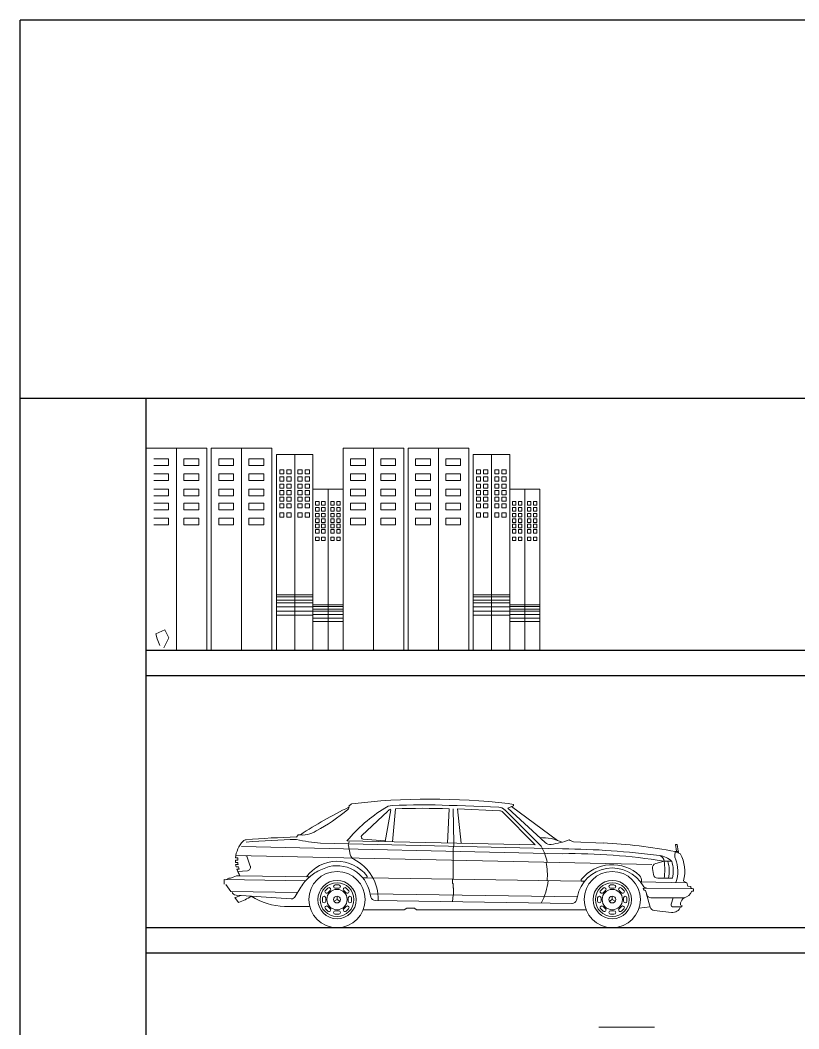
# Model space of a CAD drawing. Header units: millimetres. Extents: x 71641 to 191108, y -23091 to 29972.
# Drawn here: x 156245 to 157171, y -13391 to -12191 of the extents above; entities that cross this region are included whole.
import ezdxf

# ---------------------------------------------------------------- set-up
doc = ezdxf.new("R2010")
doc.units = ezdxf.units.MM
doc.layers.add('8', color=8, linetype='Continuous', lineweight=0)

msp = doc.modelspace()

# ---------------------------------------------------------------- linework, layer by layer
for p, q in [((156245.2, -14991.3), (156245.2, -12191.3)), ((159725.2, -12191.3), (156245.2, -12191.3)), ((159725.2, -12641.3), (156245.2, -12641.3)), ((156395.2, -14791.3), (156395.2, -12641.3)), ((156245.2, -14991.3), (156245.2, -12823.2))]:
    msp.add_line(p, q)
at = {"color": 3}
for p, q in [((157200.2, -12941.3), (156395.2, -12941.3)), ((157200.2, -12971.3), (156395.2, -12971.3)), ((157200.2, -12971.3), (156395.2, -12971.3)), ((157200.2, -13271.3), (156395.2, -13271.3)), ((157200.2, -13301.3), (156395.2, -13301.3))]:
    msp.add_line(p, q, dxfattribs=at)
at = {"layer": '8'}
for p, q in [((156395.2, -12700.5), (156431.2, -12700.5)), ((156431.2, -12700.5), (156467.2, -12700.5)), ((156431.2, -12700.5), (156431.2, -12941.3)), ((156431.2, -12941.3), (156431.2, -12700.5)), ((156467.2, -12700.5), (156467.2, -12941.3)), ((156472.5, -12700.5), (156508.5, -12700.5)), ((156472.5, -12941.3), (156472.5, -12700.5)), ((156508.5, -12700.5), (156544.5, -12700.5)), ((156508.5, -12700.5), (156508.5, -12941.3)), ((156508.5, -12941.3), (156508.5, -12700.5)), ((156544.5, -12700.5), (156544.5, -12941.3)), ((156549.9, -12708), (156571.7, -12708)), ((156549.9, -12941.3), (156549.9, -12708)), ((156571.7, -12941.3), (156571.7, -12708)), ((156571.7, -12708), (156571.7, -12941.3)), ((156571.7, -12708), (156593.4, -12708)), ((156593.4, -12708), (156593.4, -12941.3)), ((156629.3, -12700.5), (156665.3, -12700.5)), ((156629.3, -12941.3), (156629.3, -12700.5)), ((156665.3, -12700.5), (156701.3, -12700.5)), ((156665.3, -12700.5), (156665.3, -12941.3)), ((156665.3, -12941.3), (156665.3, -12700.5)), ((156701.3, -12700.5), (156701.3, -12941.3)), ((156706.6, -12700.5), (156742.6, -12700.5)), ((156706.6, -12941.3), (156706.6, -12700.5)), ((156742.6, -12700.5), (156778.6, -12700.5)), ((156742.6, -12700.5), (156742.6, -12941.3)), ((156742.6, -12941.3), (156742.6, -12700.5)), ((156778.6, -12700.5), (156778.6, -12941.3)), ((156783.9, -12708), (156805.7, -12708)), ((156783.9, -12941.3), (156783.9, -12708)), ((156805.7, -12708), (156827.5, -12708)), ((156805.7, -12941.3), (156805.7, -12708)), ((156805.7, -12708), (156805.7, -12941.3)), ((156827.5, -12708), (156827.5, -12941.3)), ((156404, -12713.3), (156421.6, -12713.3)), ((156421.6, -12721.3), (156404, -12721.3)), ((156421.6, -12713.3), (156421.6, -12721.3)), ((156440, -12721.3), (156440, -12713.3)), ((156440, -12713.3), (156457.6, -12713.3)), ((156457.6, -12721.3), (156440, -12721.3)), ((156457.6, -12713.3), (156457.6, -12721.3)), ((156481.3, -12721.3), (156481.3, -12713.3)), ((156481.3, -12713.3), (156498.9, -12713.3)), ((156498.9, -12721.3), (156481.3, -12721.3)), ((156498.9, -12713.3), (156498.9, -12721.3)), ((156517.3, -12721.3), (156517.3, -12713.3)), ((156517.3, -12713.3), (156534.9, -12713.3)), ((156534.9, -12721.3), (156517.3, -12721.3)), ((156534.9, -12713.3), (156534.9, -12721.3)), ((156638.1, -12721.3), (156638.1, -12713.3)), ((156638.1, -12713.3), (156655.7, -12713.3)), ((156655.7, -12721.3), (156638.1, -12721.3)), ((156655.7, -12713.3), (156655.7, -12721.3)), ((156674.1, -12721.3), (156674.1, -12713.3)), ((156674.1, -12713.3), (156691.7, -12713.3)), ((156691.7, -12721.3), (156674.1, -12721.3)), ((156691.7, -12713.3), (156691.7, -12721.3)), ((156715.4, -12721.3), (156715.4, -12713.3)), ((156715.4, -12713.3), (156733, -12713.3)), ((156733, -12721.3), (156715.4, -12721.3)), ((156733, -12713.3), (156733, -12721.3)), ((156751.4, -12721.3), (156751.4, -12713.3)), ((156751.4, -12713.3), (156769, -12713.3)), ((156769, -12721.3), (156751.4, -12721.3)), ((156769, -12713.3), (156769, -12721.3)), ((156404, -12730.9), (156421.6, -12730.9)), ((156421.6, -12730.9), (156421.6, -12738.9)), ((156440, -12738.9), (156440, -12730.9)), ((156440, -12730.9), (156457.6, -12730.9)), ((156457.6, -12730.9), (156457.6, -12738.9)), ((156481.3, -12738.9), (156481.3, -12730.9)), ((156481.3, -12730.9), (156498.9, -12730.9)), ((156498.9, -12730.9), (156498.9, -12738.9)), ((156517.3, -12738.9), (156517.3, -12730.9)), ((156517.3, -12730.9), (156534.9, -12730.9)), ((156534.9, -12730.9), (156534.9, -12738.9)), ((156553.8, -12726.2), (156558.7, -12726.2)), ((156553.8, -12731.1), (156553.8, -12726.2)), ((156558.7, -12731.1), (156553.8, -12731.1)), ((156558.7, -12726.2), (156558.7, -12731.1)), ((156562.3, -12726.2), (156567.3, -12726.2)), ((156562.3, -12731.1), (156562.3, -12726.2)), ((156567.3, -12731.1), (156562.3, -12731.1)), ((156567.3, -12726.2), (156567.3, -12731.1)), ((156575.5, -12731.1), (156575.5, -12726.2)), ((156575.5, -12726.2), (156580.5, -12726.2)), ((156580.5, -12731.1), (156575.5, -12731.1)), ((156580.5, -12726.2), (156580.5, -12731.1)), ((156584.1, -12731.1), (156584.1, -12726.2)), ((156584.1, -12726.2), (156589.1, -12726.2)), ((156589.1, -12731.1), (156584.1, -12731.1)), ((156589.1, -12726.2), (156589.1, -12731.1)), ((156638.1, -12738.9), (156638.1, -12730.9)), ((156638.1, -12730.9), (156655.7, -12730.9)), ((156655.7, -12730.9), (156655.7, -12738.9)), ((156674.1, -12738.9), (156674.1, -12730.9)), ((156674.1, -12730.9), (156691.7, -12730.9)), ((156691.7, -12730.9), (156691.7, -12738.9)), ((156715.4, -12738.9), (156715.4, -12730.9)), ((156715.4, -12730.9), (156733, -12730.9)), ((156733, -12730.9), (156733, -12738.9)), ((156751.4, -12738.9), (156751.4, -12730.9)), ((156751.4, -12730.9), (156769, -12730.9)), ((156769, -12730.9), (156769, -12738.9)), ((156787.8, -12726.2), (156792.8, -12726.2)), ((156787.8, -12731.1), (156787.8, -12726.2)), ((156792.8, -12731.1), (156787.8, -12731.1)), ((156792.8, -12726.2), (156792.8, -12731.1)), ((156796.4, -12726.2), (156801.4, -12726.2)), ((156796.4, -12731.1), (156796.4, -12726.2)), ((156801.4, -12731.1), (156796.4, -12731.1)), ((156801.4, -12726.2), (156801.4, -12731.1)), ((156809.6, -12726.2), (156814.6, -12726.2)), ((156809.6, -12731.1), (156809.6, -12726.2)), ((156814.6, -12731.1), (156809.6, -12731.1)), ((156814.6, -12726.2), (156814.6, -12731.1)), ((156818.2, -12726.2), (156823.1, -12726.2)), ((156818.2, -12731.1), (156818.2, -12726.2)), ((156823.1, -12731.1), (156818.2, -12731.1)), ((156823.1, -12726.2), (156823.1, -12731.1)), ((156421.6, -12738.9), (156404, -12738.9)), ((156457.6, -12738.9), (156440, -12738.9)), ((156498.9, -12738.9), (156481.3, -12738.9)), ((156534.9, -12738.9), (156517.3, -12738.9)), ((156553.8, -12739.7), (156553.8, -12734.7)), ((156553.8, -12734.7), (156558.7, -12734.7)), ((156558.7, -12739.7), (156553.8, -12739.7)), ((156553.8, -12748.3), (156553.8, -12743.3)), ((156553.8, -12743.3), (156558.7, -12743.3)), ((156558.7, -12734.7), (156558.7, -12739.7)), ((156558.7, -12743.3), (156558.7, -12748.3)), ((156562.3, -12734.7), (156567.3, -12734.7)), ((156562.3, -12739.7), (156562.3, -12734.7)), ((156567.3, -12739.7), (156562.3, -12739.7)), ((156562.3, -12743.3), (156567.3, -12743.3)), ((156562.3, -12748.3), (156562.3, -12743.3)), ((156567.3, -12734.7), (156567.3, -12739.7)), ((156567.3, -12743.3), (156567.3, -12748.3)), ((156575.5, -12739.7), (156575.5, -12734.7)), ((156575.5, -12734.7), (156580.5, -12734.7)), ((156580.5, -12739.7), (156575.5, -12739.7)), ((156575.5, -12748.3), (156575.5, -12743.3)), ((156575.5, -12743.3), (156580.5, -12743.3)), ((156580.5, -12734.7), (156580.5, -12739.7)), ((156580.5, -12743.3), (156580.5, -12748.3)), ((156584.1, -12739.7), (156584.1, -12734.7)), ((156584.1, -12734.7), (156589.1, -12734.7)), ((156589.1, -12739.7), (156584.1, -12739.7)), ((156584.1, -12748.3), (156584.1, -12743.3)), ((156584.1, -12743.3), (156589.1, -12743.3)), ((156589.1, -12734.7), (156589.1, -12739.7)), ((156589.1, -12743.3), (156589.1, -12748.3)), ((156655.7, -12738.9), (156638.1, -12738.9)), ((156691.7, -12738.9), (156674.1, -12738.9)), ((156733, -12738.9), (156715.4, -12738.9)), ((156769, -12738.9), (156751.4, -12738.9)), ((156787.8, -12739.7), (156787.8, -12734.7)), ((156787.8, -12734.7), (156792.8, -12734.7)), ((156792.8, -12739.7), (156787.8, -12739.7)), ((156787.8, -12748.3), (156787.8, -12743.3)), ((156787.8, -12743.3), (156792.8, -12743.3)), ((156792.8, -12734.7), (156792.8, -12739.7)), ((156792.8, -12743.3), (156792.8, -12748.3)), ((156796.4, -12734.7), (156801.4, -12734.7)), ((156796.4, -12739.7), (156796.4, -12734.7)), ((156801.4, -12739.7), (156796.4, -12739.7)), ((156796.4, -12743.3), (156801.4, -12743.3)), ((156796.4, -12748.3), (156796.4, -12743.3)), ((156801.4, -12734.7), (156801.4, -12739.7)), ((156801.4, -12743.3), (156801.4, -12748.3)), ((156809.6, -12734.7), (156814.6, -12734.7)), ((156809.6, -12739.7), (156809.6, -12734.7)), ((156814.6, -12739.7), (156809.6, -12739.7)), ((156809.6, -12743.3), (156814.6, -12743.3)), ((156809.6, -12748.3), (156809.6, -12743.3)), ((156814.6, -12734.7), (156814.6, -12739.7)), ((156814.6, -12743.3), (156814.6, -12748.3)), ((156818.2, -12739.7), (156818.2, -12734.7)), ((156818.2, -12734.7), (156823.1, -12734.7)), ((156823.1, -12739.7), (156818.2, -12739.7)), ((156818.2, -12748.3), (156818.2, -12743.3)), ((156818.2, -12743.3), (156823.1, -12743.3)), ((156823.1, -12734.7), (156823.1, -12739.7)), ((156823.1, -12743.3), (156823.1, -12748.3)), ((156404, -12749.3), (156421.6, -12749.3)), ((156421.6, -12757.3), (156404, -12757.3)), ((156421.6, -12749.3), (156421.6, -12757.3)), ((156440, -12749.3), (156457.6, -12749.3)), ((156440, -12757.3), (156440, -12749.3)), ((156457.6, -12757.3), (156440, -12757.3)), ((156457.6, -12749.3), (156457.6, -12757.3)), ((156481.3, -12757.3), (156481.3, -12749.3)), ((156481.3, -12749.3), (156498.9, -12749.3)), ((156498.9, -12757.3), (156481.3, -12757.3)), ((156498.9, -12749.3), (156498.9, -12757.3)), ((156517.3, -12757.3), (156517.3, -12749.3)), ((156517.3, -12749.3), (156534.9, -12749.3)), ((156534.9, -12757.3), (156517.3, -12757.3)), ((156534.9, -12749.3), (156534.9, -12757.3)), ((156558.7, -12748.3), (156553.8, -12748.3)), ((156553.8, -12756), (156553.8, -12751.1)), ((156553.8, -12751.1), (156558.7, -12751.1)), ((156558.7, -12756), (156553.8, -12756)), ((156558.7, -12751.1), (156558.7, -12756)), ((156567.3, -12748.3), (156562.3, -12748.3)), ((156562.3, -12751.1), (156567.3, -12751.1)), ((156562.3, -12756), (156562.3, -12751.1)), ((156567.3, -12756), (156562.3, -12756)), ((156567.3, -12751.1), (156567.3, -12756)), ((156580.5, -12748.3), (156575.5, -12748.3)), ((156575.5, -12756), (156575.5, -12751.1)), ((156575.5, -12751.1), (156580.5, -12751.1)), ((156580.5, -12756), (156575.5, -12756)), ((156580.5, -12751.1), (156580.5, -12756)), ((156589.1, -12748.3), (156584.1, -12748.3)), ((156584.1, -12756), (156584.1, -12751.1)), ((156584.1, -12751.1), (156589.1, -12751.1)), ((156589.1, -12756), (156584.1, -12756)), ((156589.1, -12751.1), (156589.1, -12756)), ((156593.4, -12749.3), (156611.3, -12749.3)), ((156593.4, -12941.3), (156593.4, -12749.3)), ((156611.3, -12749.3), (156629.3, -12749.3)), ((156611.3, -12941.3), (156611.3, -12749.3)), ((156611.3, -12749.3), (156611.3, -12941.3)), ((156629.3, -12749.3), (156629.3, -12941.3)), ((156638.1, -12749.3), (156655.7, -12749.3)), ((156638.1, -12757.3), (156638.1, -12749.3)), ((156655.7, -12757.3), (156638.1, -12757.3)), ((156655.7, -12749.3), (156655.7, -12757.3)), ((156674.1, -12749.3), (156691.7, -12749.3)), ((156674.1, -12757.3), (156674.1, -12749.3)), ((156691.7, -12757.3), (156674.1, -12757.3)), ((156691.7, -12749.3), (156691.7, -12757.3)), ((156715.4, -12757.3), (156715.4, -12749.3)), ((156715.4, -12749.3), (156733, -12749.3)), ((156733, -12757.3), (156715.4, -12757.3)), ((156733, -12749.3), (156733, -12757.3)), ((156751.4, -12757.3), (156751.4, -12749.3)), ((156751.4, -12749.3), (156769, -12749.3)), ((156769, -12757.3), (156751.4, -12757.3)), ((156769, -12749.3), (156769, -12757.3)), ((156792.8, -12748.3), (156787.8, -12748.3)), ((156787.8, -12756), (156787.8, -12751.1)), ((156787.8, -12751.1), (156792.8, -12751.1)), ((156792.8, -12756), (156787.8, -12756)), ((156792.8, -12751.1), (156792.8, -12756)), ((156801.4, -12748.3), (156796.4, -12748.3)), ((156796.4, -12751.1), (156801.4, -12751.1)), ((156796.4, -12756), (156796.4, -12751.1)), ((156801.4, -12756), (156796.4, -12756)), ((156801.4, -12751.1), (156801.4, -12756)), ((156814.6, -12748.3), (156809.6, -12748.3)), ((156809.6, -12751.1), (156814.6, -12751.1)), ((156809.6, -12756), (156809.6, -12751.1)), ((156814.6, -12756), (156809.6, -12756)), ((156814.6, -12751.1), (156814.6, -12756)), ((156823.1, -12748.3), (156818.2, -12748.3)), ((156818.2, -12756), (156818.2, -12751.1)), ((156818.2, -12751.1), (156823.1, -12751.1)), ((156823.1, -12756), (156818.2, -12756)), ((156823.1, -12751.1), (156823.1, -12756)), ((156827.5, -12749.3), (156845.4, -12749.3)), ((156827.5, -12941.3), (156827.5, -12749.3)), ((156845.4, -12749.3), (156863.3, -12749.3)), ((156845.4, -12941.3), (156845.4, -12749.3)), ((156845.4, -12749.3), (156845.4, -12941.3)), ((156863.3, -12749.3), (156863.3, -12941.3)), ((156404, -12766.1), (156421.6, -12766.1)), ((156421.6, -12766.1), (156421.6, -12774.1)), ((156440, -12766.1), (156457.6, -12766.1)), ((156440, -12774.1), (156440, -12766.1)), ((156457.6, -12766.1), (156457.6, -12774.1)), ((156481.3, -12774.1), (156481.3, -12766.1)), ((156481.3, -12766.1), (156498.9, -12766.1)), ((156498.9, -12766.1), (156498.9, -12774.1)), ((156517.3, -12774.1), (156517.3, -12766.1)), ((156517.3, -12766.1), (156534.9, -12766.1)), ((156534.9, -12766.1), (156534.9, -12774.1)), ((156553.8, -12763.8), (156553.8, -12758.8)), ((156553.8, -12758.8), (156558.7, -12758.8)), ((156558.7, -12763.8), (156553.8, -12763.8)), ((156553.8, -12771.6), (156553.8, -12766.6)), ((156553.8, -12766.6), (156558.7, -12766.6)), ((156558.7, -12758.8), (156558.7, -12763.8)), ((156558.7, -12766.6), (156558.7, -12771.6)), ((156562.3, -12763.8), (156562.3, -12758.8)), ((156562.3, -12758.8), (156567.3, -12758.8)), ((156567.3, -12763.8), (156562.3, -12763.8)), ((156562.3, -12771.6), (156562.3, -12766.6)), ((156562.3, -12766.6), (156567.3, -12766.6)), ((156567.3, -12758.8), (156567.3, -12763.8)), ((156567.3, -12766.6), (156567.3, -12771.6)), ((156575.5, -12763.8), (156575.5, -12758.8)), ((156575.5, -12758.8), (156580.5, -12758.8)), ((156580.5, -12763.8), (156575.5, -12763.8)), ((156575.5, -12771.6), (156575.5, -12766.6)), ((156575.5, -12766.6), (156580.5, -12766.6)), ((156580.5, -12758.8), (156580.5, -12763.8)), ((156580.5, -12766.6), (156580.5, -12771.6)), ((156584.1, -12763.8), (156584.1, -12758.8)), ((156584.1, -12758.8), (156589.1, -12758.8)), ((156589.1, -12763.8), (156584.1, -12763.8)), ((156584.1, -12771.6), (156584.1, -12766.6)), ((156584.1, -12766.6), (156589.1, -12766.6)), ((156589.1, -12758.8), (156589.1, -12763.8)), ((156589.1, -12766.6), (156589.1, -12771.6)), ((156596.6, -12768.3), (156596.6, -12764.2)), ((156596.6, -12764.2), (156600.7, -12764.2)), ((156600.7, -12768.3), (156596.6, -12768.3)), ((156600.7, -12764.2), (156600.7, -12768.3)), ((156603.7, -12768.3), (156603.7, -12764.2)), ((156603.7, -12764.2), (156607.8, -12764.2)), ((156607.8, -12768.3), (156603.7, -12768.3)), ((156607.8, -12764.2), (156607.8, -12768.3)), ((156614.5, -12768.3), (156614.5, -12764.2)), ((156614.5, -12764.2), (156618.6, -12764.2)), ((156618.6, -12768.3), (156614.5, -12768.3)), ((156618.6, -12764.2), (156618.6, -12768.3)), ((156621.6, -12768.3), (156621.6, -12764.2)), ((156621.6, -12764.2), (156625.7, -12764.2)), ((156625.7, -12768.3), (156621.6, -12768.3)), ((156625.7, -12764.2), (156625.7, -12768.3)), ((156638.1, -12766.1), (156655.7, -12766.1)), ((156638.1, -12774.1), (156638.1, -12766.1)), ((156655.7, -12766.1), (156655.7, -12774.1)), ((156674.1, -12766.1), (156691.7, -12766.1)), ((156674.1, -12774.1), (156674.1, -12766.1)), ((156691.7, -12766.1), (156691.7, -12774.1)), ((156715.4, -12774.1), (156715.4, -12766.1)), ((156715.4, -12766.1), (156733, -12766.1)), ((156733, -12766.1), (156733, -12774.1)), ((156751.4, -12766.1), (156769, -12766.1)), ((156751.4, -12774.1), (156751.4, -12766.1)), ((156769, -12766.1), (156769, -12774.1)), ((156787.8, -12758.8), (156792.8, -12758.8)), ((156787.8, -12763.8), (156787.8, -12758.8)), ((156792.8, -12763.8), (156787.8, -12763.8)), ((156787.8, -12766.6), (156792.8, -12766.6)), ((156787.8, -12771.6), (156787.8, -12766.6)), ((156792.8, -12758.8), (156792.8, -12763.8)), ((156792.8, -12766.6), (156792.8, -12771.6)), ((156796.4, -12758.8), (156801.4, -12758.8)), ((156796.4, -12763.8), (156796.4, -12758.8)), ((156801.4, -12763.8), (156796.4, -12763.8)), ((156796.4, -12766.6), (156801.4, -12766.6)), ((156796.4, -12771.6), (156796.4, -12766.6)), ((156801.4, -12758.8), (156801.4, -12763.8)), ((156801.4, -12766.6), (156801.4, -12771.6)), ((156809.6, -12758.8), (156814.6, -12758.8)), ((156809.6, -12763.8), (156809.6, -12758.8)), ((156814.6, -12763.8), (156809.6, -12763.8)), ((156809.6, -12766.6), (156814.6, -12766.6)), ((156809.6, -12771.6), (156809.6, -12766.6)), ((156814.6, -12758.8), (156814.6, -12763.8)), ((156814.6, -12766.6), (156814.6, -12771.6)), ((156818.2, -12758.8), (156823.1, -12758.8)), ((156818.2, -12763.8), (156818.2, -12758.8)), ((156823.1, -12763.8), (156818.2, -12763.8)), ((156818.2, -12766.6), (156823.1, -12766.6)), ((156818.2, -12771.6), (156818.2, -12766.6)), ((156823.1, -12758.8), (156823.1, -12763.8)), ((156823.1, -12766.6), (156823.1, -12771.6)), ((156830.7, -12768.3), (156830.7, -12764.2)), ((156830.7, -12764.2), (156834.8, -12764.2)), ((156834.8, -12768.3), (156830.7, -12768.3)), ((156834.8, -12764.2), (156834.8, -12768.3)), ((156837.7, -12768.3), (156837.7, -12764.2)), ((156837.7, -12764.2), (156841.8, -12764.2)), ((156841.8, -12768.3), (156837.7, -12768.3)), ((156841.8, -12764.2), (156841.8, -12768.3)), ((156848.6, -12768.3), (156848.6, -12764.2)), ((156848.6, -12764.2), (156852.7, -12764.2)), ((156852.7, -12768.3), (156848.6, -12768.3)), ((156852.7, -12764.2), (156852.7, -12768.3)), ((156855.7, -12768.3), (156855.7, -12764.2)), ((156855.7, -12764.2), (156859.7, -12764.2)), ((156859.7, -12768.3), (156855.7, -12768.3)), ((156859.7, -12764.2), (156859.7, -12768.3)), ((156421.6, -12774.1), (156404, -12774.1)), ((156457.6, -12774.1), (156440, -12774.1)), ((156498.9, -12774.1), (156481.3, -12774.1)), ((156534.9, -12774.1), (156517.3, -12774.1)), ((156558.7, -12771.6), (156553.8, -12771.6)), ((156553.8, -12782.5), (156553.8, -12777.5)), ((156553.8, -12777.5), (156558.7, -12777.5)), ((156558.7, -12782.5), (156553.8, -12782.5)), ((156558.7, -12777.5), (156558.7, -12782.5)), ((156567.3, -12771.6), (156562.3, -12771.6)), ((156562.3, -12777.5), (156567.3, -12777.5)), ((156562.3, -12782.5), (156562.3, -12777.5)), ((156567.3, -12782.5), (156562.3, -12782.5)), ((156567.3, -12777.5), (156567.3, -12782.5)), ((156580.5, -12771.6), (156575.5, -12771.6)), ((156575.5, -12782.5), (156575.5, -12777.5)), ((156575.5, -12777.5), (156580.5, -12777.5)), ((156580.5, -12782.5), (156575.5, -12782.5)), ((156580.5, -12777.5), (156580.5, -12782.5)), ((156589.1, -12771.6), (156584.1, -12771.6)), ((156584.1, -12782.5), (156584.1, -12777.5)), ((156584.1, -12777.5), (156589.1, -12777.5)), ((156589.1, -12782.5), (156584.1, -12782.5)), ((156589.1, -12777.5), (156589.1, -12782.5)), ((156596.6, -12775.4), (156596.6, -12771.3)), ((156596.6, -12771.3), (156600.7, -12771.3)), ((156600.7, -12775.4), (156596.6, -12775.4)), ((156596.6, -12782.4), (156596.6, -12778.3)), ((156596.6, -12778.3), (156600.7, -12778.3)), ((156600.7, -12782.4), (156596.6, -12782.4)), ((156600.7, -12771.3), (156600.7, -12775.4)), ((156600.7, -12778.3), (156600.7, -12782.4)), ((156603.7, -12775.4), (156603.7, -12771.3)), ((156603.7, -12771.3), (156607.8, -12771.3)), ((156607.8, -12775.4), (156603.7, -12775.4)), ((156603.7, -12782.4), (156603.7, -12778.3)), ((156603.7, -12778.3), (156607.8, -12778.3)), ((156607.8, -12782.4), (156603.7, -12782.4)), ((156607.8, -12771.3), (156607.8, -12775.4)), ((156607.8, -12778.3), (156607.8, -12782.4)), ((156614.5, -12775.4), (156614.5, -12771.3)), ((156614.5, -12771.3), (156618.6, -12771.3)), ((156618.6, -12775.4), (156614.5, -12775.4)), ((156614.5, -12782.4), (156614.5, -12778.3)), ((156614.5, -12778.3), (156618.6, -12778.3)), ((156618.6, -12782.4), (156614.5, -12782.4)), ((156618.6, -12771.3), (156618.6, -12775.4)), ((156618.6, -12778.3), (156618.6, -12782.4)), ((156621.6, -12775.4), (156621.6, -12771.3)), ((156621.6, -12771.3), (156625.7, -12771.3)), ((156625.7, -12775.4), (156621.6, -12775.4)), ((156621.6, -12782.4), (156621.6, -12778.3)), ((156621.6, -12778.3), (156625.7, -12778.3)), ((156625.7, -12782.4), (156621.6, -12782.4)), ((156625.7, -12771.3), (156625.7, -12775.4)), ((156625.7, -12778.3), (156625.7, -12782.4)), ((156655.7, -12774.1), (156638.1, -12774.1)), ((156691.7, -12774.1), (156674.1, -12774.1)), ((156733, -12774.1), (156715.4, -12774.1)), ((156769, -12774.1), (156751.4, -12774.1)), ((156792.8, -12771.6), (156787.8, -12771.6)), ((156787.8, -12782.5), (156787.8, -12777.5)), ((156787.8, -12777.5), (156792.8, -12777.5)), ((156792.8, -12782.5), (156787.8, -12782.5)), ((156792.8, -12777.5), (156792.8, -12782.5)), ((156801.4, -12771.6), (156796.4, -12771.6)), ((156796.4, -12777.5), (156801.4, -12777.5)), ((156796.4, -12782.5), (156796.4, -12777.5)), ((156801.4, -12782.5), (156796.4, -12782.5)), ((156801.4, -12777.5), (156801.4, -12782.5)), ((156814.6, -12771.6), (156809.6, -12771.6)), ((156809.6, -12777.5), (156814.6, -12777.5)), ((156809.6, -12782.5), (156809.6, -12777.5)), ((156814.6, -12782.5), (156809.6, -12782.5)), ((156814.6, -12777.5), (156814.6, -12782.5)), ((156823.1, -12771.6), (156818.2, -12771.6)), ((156818.2, -12782.5), (156818.2, -12777.5)), ((156818.2, -12777.5), (156823.1, -12777.5)), ((156823.1, -12782.5), (156818.2, -12782.5)), ((156823.1, -12777.5), (156823.1, -12782.5)), ((156830.7, -12775.4), (156830.7, -12771.3)), ((156830.7, -12771.3), (156834.8, -12771.3)), ((156834.8, -12775.4), (156830.7, -12775.4)), ((156830.7, -12782.4), (156830.7, -12778.3)), ((156830.7, -12778.3), (156834.8, -12778.3)), ((156834.8, -12782.4), (156830.7, -12782.4)), ((156834.8, -12771.3), (156834.8, -12775.4)), ((156834.8, -12778.3), (156834.8, -12782.4)), ((156837.7, -12775.4), (156837.7, -12771.3)), ((156837.7, -12771.3), (156841.8, -12771.3)), ((156841.8, -12775.4), (156837.7, -12775.4)), ((156837.7, -12782.4), (156837.7, -12778.3)), ((156837.7, -12778.3), (156841.8, -12778.3)), ((156841.8, -12782.4), (156837.7, -12782.4)), ((156841.8, -12771.3), (156841.8, -12775.4)), ((156841.8, -12778.3), (156841.8, -12782.4)), ((156848.6, -12775.4), (156848.6, -12771.3)), ((156848.6, -12771.3), (156852.7, -12771.3)), ((156852.7, -12775.4), (156848.6, -12775.4)), ((156848.6, -12782.4), (156848.6, -12778.3)), ((156848.6, -12778.3), (156852.7, -12778.3)), ((156852.7, -12782.4), (156848.6, -12782.4)), ((156852.7, -12771.3), (156852.7, -12775.4)), ((156852.7, -12778.3), (156852.7, -12782.4)), ((156855.7, -12775.4), (156855.7, -12771.3)), ((156855.7, -12771.3), (156859.7, -12771.3)), ((156859.7, -12775.4), (156855.7, -12775.4)), ((156855.7, -12782.4), (156855.7, -12778.3)), ((156855.7, -12778.3), (156859.7, -12778.3)), ((156859.7, -12782.4), (156855.7, -12782.4)), ((156859.7, -12771.3), (156859.7, -12775.4)), ((156859.7, -12778.3), (156859.7, -12782.4)), ((156404, -12783.7), (156421.6, -12783.7)), ((156421.6, -12791.7), (156404, -12791.7)), ((156421.6, -12783.7), (156421.6, -12791.7)), ((156440, -12791.7), (156440, -12783.7)), ((156440, -12783.7), (156457.6, -12783.7)), ((156457.6, -12791.7), (156440, -12791.7)), ((156457.6, -12783.7), (156457.6, -12791.7)), ((156481.3, -12791.7), (156481.3, -12783.7)), ((156481.3, -12783.7), (156498.9, -12783.7)), ((156498.9, -12791.7), (156481.3, -12791.7)), ((156498.9, -12783.7), (156498.9, -12791.7)), ((156517.3, -12791.7), (156517.3, -12783.7)), ((156517.3, -12783.7), (156534.9, -12783.7)), ((156534.9, -12791.7), (156517.3, -12791.7)), ((156534.9, -12783.7), (156534.9, -12791.7)), ((156596.6, -12788.8), (156596.6, -12784.7)), ((156596.6, -12784.7), (156600.7, -12784.7)), ((156600.7, -12788.8), (156596.6, -12788.8)), ((156596.6, -12791.1), (156600.7, -12791.1)), ((156596.6, -12795.2), (156596.6, -12791.1)), ((156600.7, -12784.7), (156600.7, -12788.8)), ((156600.7, -12791.1), (156600.7, -12795.2)), ((156603.7, -12788.8), (156603.7, -12784.7)), ((156603.7, -12784.7), (156607.8, -12784.7)), ((156607.8, -12788.8), (156603.7, -12788.8)), ((156603.7, -12791.1), (156607.8, -12791.1)), ((156603.7, -12795.2), (156603.7, -12791.1)), ((156607.8, -12784.7), (156607.8, -12788.8)), ((156607.8, -12791.1), (156607.8, -12795.2)), ((156614.5, -12788.8), (156614.5, -12784.7)), ((156614.5, -12784.7), (156618.6, -12784.7)), ((156618.6, -12788.8), (156614.5, -12788.8)), ((156614.5, -12791.1), (156618.6, -12791.1)), ((156614.5, -12795.2), (156614.5, -12791.1)), ((156618.6, -12784.7), (156618.6, -12788.8)), ((156618.6, -12791.1), (156618.6, -12795.2)), ((156621.6, -12788.8), (156621.6, -12784.7)), ((156621.6, -12784.7), (156625.7, -12784.7)), ((156625.7, -12788.8), (156621.6, -12788.8)), ((156621.6, -12791.1), (156625.7, -12791.1)), ((156621.6, -12795.2), (156621.6, -12791.1)), ((156625.7, -12784.7), (156625.7, -12788.8)), ((156625.7, -12791.1), (156625.7, -12795.2)), ((156638.1, -12791.7), (156638.1, -12783.7)), ((156638.1, -12783.7), (156655.7, -12783.7)), ((156655.7, -12791.7), (156638.1, -12791.7)), ((156655.7, -12783.7), (156655.7, -12791.7)), ((156674.1, -12791.7), (156674.1, -12783.7)), ((156674.1, -12783.7), (156691.7, -12783.7)), ((156691.7, -12791.7), (156674.1, -12791.7)), ((156691.7, -12783.7), (156691.7, -12791.7)), ((156715.4, -12791.7), (156715.4, -12783.7)), ((156715.4, -12783.7), (156733, -12783.7)), ((156733, -12791.7), (156715.4, -12791.7)), ((156733, -12783.7), (156733, -12791.7)), ((156751.4, -12791.7), (156751.4, -12783.7)), ((156751.4, -12783.7), (156769, -12783.7)), ((156769, -12791.7), (156751.4, -12791.7)), ((156769, -12783.7), (156769, -12791.7)), ((156830.7, -12788.8), (156830.7, -12784.7)), ((156830.7, -12784.7), (156834.8, -12784.7)), ((156834.8, -12788.8), (156830.7, -12788.8)), ((156830.7, -12791.1), (156834.8, -12791.1)), ((156830.7, -12795.2), (156830.7, -12791.1)), ((156834.8, -12784.7), (156834.8, -12788.8)), ((156834.8, -12791.1), (156834.8, -12795.2)), ((156837.7, -12788.8), (156837.7, -12784.7)), ((156837.7, -12784.7), (156841.8, -12784.7)), ((156841.8, -12788.8), (156837.7, -12788.8)), ((156837.7, -12791.1), (156841.8, -12791.1)), ((156837.7, -12795.2), (156837.7, -12791.1)), ((156841.8, -12784.7), (156841.8, -12788.8)), ((156841.8, -12791.1), (156841.8, -12795.2)), ((156848.6, -12788.8), (156848.6, -12784.7)), ((156848.6, -12784.7), (156852.7, -12784.7)), ((156852.7, -12788.8), (156848.6, -12788.8)), ((156848.6, -12791.1), (156852.7, -12791.1)), ((156848.6, -12795.2), (156848.6, -12791.1)), ((156852.7, -12784.7), (156852.7, -12788.8)), ((156852.7, -12791.1), (156852.7, -12795.2)), ((156855.7, -12788.8), (156855.7, -12784.7)), ((156855.7, -12784.7), (156859.7, -12784.7)), ((156859.7, -12788.8), (156855.7, -12788.8)), ((156855.7, -12791.1), (156859.7, -12791.1)), ((156855.7, -12795.2), (156855.7, -12791.1)), ((156859.7, -12784.7), (156859.7, -12788.8)), ((156859.7, -12791.1), (156859.7, -12795.2)), ((156600.7, -12795.2), (156596.6, -12795.2)), ((156596.6, -12797.5), (156600.7, -12797.5)), ((156596.6, -12801.6), (156596.6, -12797.5)), ((156600.7, -12801.6), (156596.6, -12801.6)), ((156596.6, -12810.6), (156596.6, -12806.5)), ((156596.6, -12806.5), (156600.7, -12806.5)), ((156600.7, -12797.5), (156600.7, -12801.6)), ((156600.7, -12806.5), (156600.7, -12810.6)), ((156607.8, -12795.2), (156603.7, -12795.2)), ((156603.7, -12797.5), (156607.8, -12797.5)), ((156603.7, -12801.6), (156603.7, -12797.5)), ((156607.8, -12801.6), (156603.7, -12801.6)), ((156603.7, -12810.6), (156603.7, -12806.5)), ((156603.7, -12806.5), (156607.8, -12806.5)), ((156607.8, -12797.5), (156607.8, -12801.6)), ((156607.8, -12806.5), (156607.8, -12810.6)), ((156618.6, -12795.2), (156614.5, -12795.2)), ((156614.5, -12801.6), (156614.5, -12797.5)), ((156614.5, -12797.5), (156618.6, -12797.5)), ((156618.6, -12801.6), (156614.5, -12801.6)), ((156614.5, -12810.6), (156614.5, -12806.5)), ((156614.5, -12806.5), (156618.6, -12806.5)), ((156618.6, -12797.5), (156618.6, -12801.6)), ((156618.6, -12806.5), (156618.6, -12810.6)), ((156625.7, -12795.2), (156621.6, -12795.2)), ((156621.6, -12801.6), (156621.6, -12797.5)), ((156621.6, -12797.5), (156625.7, -12797.5)), ((156625.7, -12801.6), (156621.6, -12801.6)), ((156621.6, -12810.6), (156621.6, -12806.5)), ((156621.6, -12806.5), (156625.7, -12806.5)), ((156625.7, -12797.5), (156625.7, -12801.6)), ((156625.7, -12806.5), (156625.7, -12810.6)), ((156834.8, -12795.2), (156830.7, -12795.2)), ((156830.7, -12801.6), (156830.7, -12797.5)), ((156830.7, -12797.5), (156834.8, -12797.5)), ((156834.8, -12801.6), (156830.7, -12801.6)), ((156830.7, -12810.6), (156830.7, -12806.5)), ((156830.7, -12806.5), (156834.8, -12806.5)), ((156834.8, -12797.5), (156834.8, -12801.6)), ((156834.8, -12806.5), (156834.8, -12810.6)), ((156841.8, -12795.2), (156837.7, -12795.2)), ((156837.7, -12801.6), (156837.7, -12797.5)), ((156837.7, -12797.5), (156841.8, -12797.5)), ((156841.8, -12801.6), (156837.7, -12801.6)), ((156837.7, -12810.6), (156837.7, -12806.5)), ((156837.7, -12806.5), (156841.8, -12806.5)), ((156841.8, -12797.5), (156841.8, -12801.6)), ((156841.8, -12806.5), (156841.8, -12810.6)), ((156852.7, -12795.2), (156848.6, -12795.2)), ((156848.6, -12801.6), (156848.6, -12797.5)), ((156848.6, -12797.5), (156852.7, -12797.5)), ((156852.7, -12801.6), (156848.6, -12801.6)), ((156848.6, -12810.6), (156848.6, -12806.5)), ((156848.6, -12806.5), (156852.7, -12806.5)), ((156852.7, -12797.5), (156852.7, -12801.6)), ((156852.7, -12806.5), (156852.7, -12810.6)), ((156859.7, -12795.2), (156855.7, -12795.2)), ((156855.7, -12801.6), (156855.7, -12797.5)), ((156855.7, -12797.5), (156859.7, -12797.5)), ((156859.7, -12801.6), (156855.7, -12801.6)), ((156855.7, -12810.6), (156855.7, -12806.5)), ((156855.7, -12806.5), (156859.7, -12806.5)), ((156859.7, -12797.5), (156859.7, -12801.6)), ((156859.7, -12806.5), (156859.7, -12810.6)), ((156600.7, -12810.6), (156596.6, -12810.6)), ((156607.8, -12810.6), (156603.7, -12810.6)), ((156618.6, -12810.6), (156614.5, -12810.6)), ((156625.7, -12810.6), (156621.6, -12810.6)), ((156834.8, -12810.6), (156830.7, -12810.6)), ((156841.8, -12810.6), (156837.7, -12810.6)), ((156852.7, -12810.6), (156848.6, -12810.6)), ((156859.7, -12810.6), (156855.7, -12810.6)), ((156571.7, -12875.2), (156549.9, -12875.2)), ((156571.7, -12877.5), (156549.9, -12877.5)), ((156593.4, -12875.2), (156571.7, -12875.2)), ((156593.4, -12877.5), (156571.7, -12877.5)), ((156805.7, -12875.2), (156783.9, -12875.2)), ((156805.7, -12877.5), (156783.9, -12877.5)), ((156827.5, -12875.2), (156805.7, -12875.2)), ((156827.5, -12877.5), (156805.7, -12877.5)), ((156571.7, -12881.4), (156549.9, -12881.4)), ((156571.7, -12884.5), (156549.9, -12884.5)), ((156571.7, -12889.2), (156549.9, -12889.2)), ((156593.4, -12881.4), (156571.7, -12881.4)), ((156593.4, -12884.5), (156571.7, -12884.5)), ((156593.4, -12889.2), (156571.7, -12889.2)), ((156611.3, -12886.9), (156593.4, -12886.9)), ((156611.3, -12888.8), (156593.4, -12888.8)), ((156629.3, -12886.9), (156611.3, -12886.9)), ((156629.3, -12888.8), (156611.3, -12888.8)), ((156805.7, -12881.4), (156783.9, -12881.4)), ((156805.7, -12884.5), (156783.9, -12884.5)), ((156805.7, -12889.2), (156783.9, -12889.2)), ((156827.5, -12881.4), (156805.7, -12881.4)), ((156827.5, -12884.5), (156805.7, -12884.5)), ((156827.5, -12889.2), (156805.7, -12889.2)), ((156845.4, -12886.9), (156827.5, -12886.9)), ((156845.4, -12888.8), (156827.5, -12888.8)), ((156863.3, -12886.9), (156845.4, -12886.9)), ((156863.3, -12888.8), (156845.4, -12888.8)), ((156571.7, -12894.6), (156549.9, -12894.6)), ((156571.7, -12899.3), (156549.9, -12899.3)), ((156593.4, -12894.6), (156571.7, -12894.6)), ((156593.4, -12899.3), (156571.7, -12899.3)), ((156611.3, -12892), (156593.4, -12892)), ((156611.3, -12894.5), (156593.4, -12894.5)), ((156611.3, -12898.4), (156593.4, -12898.4)), ((156629.3, -12892), (156611.3, -12892)), ((156629.3, -12894.5), (156611.3, -12894.5)), ((156629.3, -12898.4), (156611.3, -12898.4)), ((156805.7, -12894.6), (156783.9, -12894.6)), ((156805.7, -12899.3), (156783.9, -12899.3)), ((156827.5, -12894.6), (156805.7, -12894.6)), ((156827.5, -12899.3), (156805.7, -12899.3)), ((156845.4, -12892), (156827.5, -12892)), ((156845.4, -12894.5), (156827.5, -12894.5)), ((156845.4, -12898.4), (156827.5, -12898.4)), ((156863.3, -12892), (156845.4, -12892)), ((156863.3, -12894.5), (156845.4, -12894.5)), ((156863.3, -12898.4), (156845.4, -12898.4)), ((156611.3, -12902.9), (156593.4, -12902.9)), ((156611.3, -12906.7), (156593.4, -12906.7)), ((156629.3, -12902.9), (156611.3, -12902.9)), ((156629.3, -12906.7), (156611.3, -12906.7)), ((156845.4, -12902.9), (156827.5, -12902.9)), ((156845.4, -12906.7), (156827.5, -12906.7)), ((156863.3, -12902.9), (156845.4, -12902.9)), ((156863.3, -12906.7), (156845.4, -12906.7)), ((156544.5, -12941.3), (156508.5, -12941.3)), ((156571.7, -12941.3), (156549.9, -12941.3)), ((156593.4, -12941.3), (156571.7, -12941.3)), ((156611.3, -12941.3), (156593.4, -12941.3)), ((156629.3, -12941.3), (156611.3, -12941.3)), ((156665.3, -12941.3), (156629.3, -12941.3)), ((156701.3, -12941.3), (156665.3, -12941.3)), ((156742.6, -12941.3), (156706.6, -12941.3)), ((156778.6, -12941.3), (156742.6, -12941.3)), ((156805.7, -12941.3), (156783.9, -12941.3)), ((156827.5, -12941.3), (156805.7, -12941.3)), ((156845.4, -12941.3), (156827.5, -12941.3)), ((156863.3, -12941.3), (156845.4, -12941.3)), ((156636.1, -13126.4), (156639.4, -13123.7)), ((156691.6, -13129.9), (156687.8, -13168.9)), ((156755.4, -13129.7), (156753.5, -13170.6)), ((156755.6, -13125.7), (156765, -13125.7)), ((156760, -13129.9), (156760.9, -13170.6)), ((156765, -13125.7), (156814.3, -13127.8)), ((156765.1, -13129.7), (156769.6, -13170.6)), ((156765.1, -13129.7), (156815.5, -13131.9)), ((156825, -13128.8), (156829.6, -13126.8)), ((156869.5, -13169.9), (156825, -13128.8)), ((156831.7, -13124.7), (156825.6, -13123.4)), ((156829.6, -13126.8), (156831.7, -13126.1)), ((156829.6, -13126.8), (156884.3, -13167.3)), ((156831.7, -13126.1), (156831.7, -13124.7)), ((156682.5, -13132.3), (156651.6, -13161.3)), ((156685.9, -13131), (156679.1, -13168.7)), ((156857.7, -13172.6), (156819.1, -13133.5)), ((156864.9, -13174.1), (156821.4, -13130.9)), ((156575.7, -13160.6), (156573.9, -13163.3)), ((156653.3, -13165.9), (156679, -13167.9)), ((156890.3, -13183.1), (156508.6, -13174.7)), ((156890.3, -13177.4), (156602.5, -13170.5)), ((156857.7, -13172.6), (156633.9, -13167.7)), ((156635.6, -13173.5), (156637.7, -13184.1)), ((156636.5, -13169.1), (156636, -13170)), ((156760, -13190.4), (156760.2, -13176.7)), ((156760.9, -13174), (156760.2, -13176.7)), ((156760.9, -13170.6), (156760.9, -13174)), ((156938.5, -13170.4), (156903.2, -13169)), ((157026.5, -13172), (157024.5, -13172)), ((157024.5, -13172), (157025.9, -13180)), ((157027.9, -13180), (157026.5, -13172)), ((156501.2, -13188.1), (156504.1, -13188.1)), ((156996.3, -13196.1), (156501.6, -13185.3)), ((156515.3, -13187.2), (156518.9, -13198.1)), ((156760, -13190.4), (156760, -13213.5)), ((157024.2, -13180.7), (157023.8, -13185.3)), ((157029.9, -13182.7), (157024.2, -13180.7)), ((157025.9, -13180), (157024.5, -13180.7)), ((157024.5, -13180.6), (157028, -13180.6)), ((157027.2, -13180), (157027.9, -13180)), ((157027.2, -13180.7), (157027.2, -13180)), ((157028, -13180.6), (157028, -13181.9)), ((156501.1, -13190.8), (156503.9, -13190.8)), ((156501.2, -13193.4), (156504, -13193.4)), ((156501.5, -13196.1), (156504.3, -13196.1)), ((156502, -13198.8), (156504.9, -13198.8)), ((156502.7, -13201.5), (156505.7, -13201.5)), ((156997.1, -13200.9), (156998.3, -13207.7)), ((157001, -13194.8), (157011.1, -13192.1)), ((157020, -13192.1), (157011.1, -13192.1)), ((156487.8, -13214), (156487.8, -13219.3)), ((156584.6, -13215.4), (156487.8, -13214)), ((156493.2, -13212.2), (156489.8, -13214.2)), ((156495.2, -13212.2), (156493.2, -13212.2)), ((156498.6, -13210.9), (156495.2, -13212.2)), ((156515.4, -13203.4), (156503.8, -13204.2)), ((156587.2, -13210.8), (156506.6, -13209.5)), ((156656.6, -13211.8), (156652.4, -13211.7)), ((156913.3, -13215.6), (156657.8, -13211.9)), ((156759.4, -13213.5), (156759.2, -13218.6)), ((156760, -13213.5), (156759.4, -13213.5)), ((156912.5, -13213.6), (156912.5, -13215.6)), ((157003.6, -13212.2), (157020.9, -13212.2)), ((156489.8, -13219.6), (156495.8, -13228.2)), ((156579.1, -13223), (156572.4, -13234.1)), ((156608.2, -13226.8), (156611.1, -13224)), ((156620, -13220.3), (156624, -13220.3)), ((156620, -13224.3), (156624, -13224.3)), ((156632.9, -13224), (156635.8, -13226.8)), ((156662.4, -13234.7), (156660.3, -13226.2)), ((156759.2, -13218.6), (156760, -13218.6)), ((156760, -13218.6), (156760, -13223.8)), ((156760, -13223.8), (156760.7, -13224.1)), ((156760.7, -13224.1), (156760.5, -13232.3)), ((156912.5, -13215.6), (156916.5, -13215.6)), ((156935.6, -13226.8), (156938.5, -13224)), ((156947.4, -13220.3), (156951.4, -13220.3)), ((156947.4, -13224.3), (156951.4, -13224.3)), ((156960.3, -13224), (156963.1, -13226.8)), ((157037.9, -13217.6), (156982.9, -13216.6)), ((157045.9, -13225.1), (156986, -13224.1)), ((156988.7, -13226.8), (156987.1, -13226.6)), ((157037.9, -13217.6), (157033.9, -13215.6)), ((157039.3, -13221.6), (157037.9, -13217.6)), ((157042.6, -13222.3), (157039.3, -13221.6)), ((157042.6, -13223.6), (157042.6, -13222.3)), ((157045.3, -13225), (157042.6, -13223.6)), ((157045.9, -13225.1), (157045.9, -13227.8)), ((156575.2, -13229.4), (156495.8, -13228.2)), ((156500.6, -13235.4), (156504.7, -13241.2)), ((156501.9, -13232.3), (156567.4, -13236.7)), ((156604.6, -13239.7), (156604.6, -13235.7)), ((156608.6, -13239.7), (156608.6, -13235.7)), ((156611.1, -13229.6), (156613.9, -13226.8)), ((156622, -13237.7), (156618.5, -13239.7)), ((156622, -13237.7), (156622, -13233.7)), ((156622, -13237.7), (156625.5, -13239.7)), ((156630.1, -13226.8), (156632.9, -13229.6)), ((156635.4, -13235.7), (156635.4, -13239.7)), ((156639.4, -13235.7), (156639.4, -13239.7)), ((156907.9, -13234.3), (156661.4, -13230.7)), ((156759.7, -13235.9), (156759.4, -13240.2)), ((156760, -13232.5), (156759.7, -13235.9)), ((156760.5, -13232.3), (156760, -13232.5)), ((156906.7, -13238.4), (156907.9, -13234.2)), ((156931.9, -13239.7), (156931.9, -13235.7)), ((156936, -13239.7), (156936, -13235.7)), ((156938.5, -13229.6), (156941.3, -13226.8)), ((156949.4, -13237.7), (156945.9, -13239.7)), ((156949.4, -13237.7), (156949.4, -13233.7)), ((156949.4, -13237.7), (156952.9, -13239.7)), ((156957.4, -13226.8), (156960.3, -13229.6)), ((156962.8, -13235.7), (156962.8, -13239.7)), ((156966.8, -13235.7), (156966.8, -13239.7)), ((156994.6, -13246.9), (156990, -13231.3)), ((157034.8, -13235.7), (156995.4, -13235.6)), ((157019.5, -13243), (157021.7, -13235.7)), ((157045.9, -13227.8), (157043.9, -13227.8)), ((156588.9, -13245.8), (156559.6, -13245.8)), ((156611.1, -13251.5), (156608.2, -13248.6)), ((156613.9, -13248.6), (156611.1, -13245.8)), ((156632.9, -13245.8), (156630.1, -13248.6)), ((156635.8, -13248.6), (156632.9, -13251.5)), ((156653.3, -13249.8), (156701.7, -13249.8)), ((156901.5, -13242.3), (156667.5, -13238.8)), ((156701.7, -13249.8), (156705.1, -13248)), ((156705.1, -13248), (156714, -13248)), ((156714, -13248), (156716.5, -13249.7)), ((156716.5, -13249.8), (156918.1, -13249.8)), ((156938.5, -13251.5), (156935.6, -13248.6)), ((156941.3, -13248.6), (156938.5, -13245.8)), ((156960.3, -13245.8), (156957.4, -13248.6)), ((156963.1, -13248.6), (156960.3, -13251.5)), ((156980.9, -13248.1), (156994.4, -13246.4)), ((157031.9, -13246.4), (157022, -13246.4)), ((157030.6, -13241.7), (157030.6, -13244.4)), ((157031.9, -13244.4), (157031.9, -13246.4)), ((156624, -13251.1), (156620, -13251.1)), ((156624, -13255.2), (156620, -13255.2)), ((156951.4, -13251.1), (156947.4, -13251.1)), ((156951.4, -13255.2), (156947.4, -13255.2)), ((157019.8, -13253.1), (156999.2, -13250.7))]:
    msp.add_line(p, q, dxfattribs=at)
at = {"layer": '8', "color": 8}
for p, q in [((156431.2, -12941.3), (156395.2, -12941.3)), ((156467.2, -12941.3), (156431.2, -12941.3)), ((156508.5, -12941.3), (156472.5, -12941.3))]:
    msp.add_line(p, q, dxfattribs=at)
at = {"layer": '8'}
msp.add_lwpolyline([(156415.9, -12938.3), (156422, -12926.1), (156417.4, -12916.9), (156406.6, -12921.5), (156408.2, -12927.6), (156411.2, -12935.2)], dxfattribs=at)
at = {"layer": '8', "color": 8}
msp.add_lwpolyline([(156999.6, -13389.7), (156933.4, -13389.7)], dxfattribs=at)
at = {"layer": '8'}
for centre, radius in [((156622, -13237.7), 33.5), ((156949.4, -13237.7), 33.5), ((156622, -13237.7), 22.8), ((156622, -13237.7), 20.1), ((156622, -13237.7), 12.1), ((156949.4, -13237.7), 22.8), ((156949.4, -13237.7), 20.1), ((156949.4, -13237.7), 12.1), ((156622, -13237.7), 4.03), ((156949.4, -13237.7), 4.03)]:
    msp.add_circle(centre, radius, dxfattribs=at)
for centre, radius, start, end in [((156733.7, -13936.1), 817.9, 83.5466, 96.6179), ((156878, -13619.3), 547.9, 116.1991, 123.1471), ((156505.5, -12980.4), 198, 297.5753, 310.7441), ((156778, -13289.2), 188.5, 121.7117, 139.874), ((156633.4, -13127.7), 3, 296.5651, 26.5651), ((156688.3, -13141.9), 16.1, 92.7239, 125.6466), ((156688.2, -13137.9), 8.05, 106.4592, 135.5787), ((156723.6, -13884.1), 759.1, 87.5876, 92.7239), ((156723.6, -13884.1), 755, 87.5884, 92.4337), ((156813.8, -13138.5), 10.7, 45.2143, 87.5305), ((156815.3, -13137.3), 5.37, 44.5578, 87.5305), ((156514.3, -13171.8), 5.37, 94.5473, 136.1542), ((156604.6, -14308), 1145.2, 91.5371, 94.5473), ((156604.6, -14308), 1142.4, 91.5371, 94.5473), ((156617.9, -12975.7), 195.4, 257.0172, 265.4744), ((156580.4, -13130.6), 30.3, 261.0886, 303.5896), ((156653.5, -13163.2), 2.68, 135.5787, 264.6855), ((156864.7, -13224.1), 60.1, 65.565, 91.4896), ((156863, -13073), 100, 277.9309, 290.6332), ((156910.3, -13148.6), 21.6, 235.9972, 250.8078), ((156534.4, -13191.2), 33.3, 136.1542, 174.6517), ((156640.8, -13172.5), 5.37, 153.2796, 191.5637), ((156802.7, -13207.8), 70.8, 11.7189, 28.3888), ((156875.1, -13164.1), 8.05, 225.8814, 281.9957), ((156882.7, -14117.4), 940.1, 82.4819, 89.5362), ((156916.9, -13710.4), 540.5, 78.5567, 87.7172), ((156534.4, -13191.2), 30.5, 174.1568, 179.2046), ((156512.7, -13188.1), 2.68, 18.4349, 73.1957), ((156645.6, -13182.5), 8.05, 191.5637, 243.209), ((156618.2, -13236.7), 52.7, 357.8563, 63.209), ((156900, -13866.2), 683.2, 80.7039, 90.8094), ((157003.8, -13192.5), 7.34, 2.8222, 74.4975), ((157003.7, -13208.2), 22.9, 44.6882, 84.9527), ((157029.1, -13186.2), 5.37, 170.0033, 213.9502), ((156984.9, -13203.8), 42.4, 341.5539, 20.1295), ((156993.2, -13203.8), 42.4, 343.8763, 29.514), ((156534.4, -13191.2), 33.3, 179.2717, 183.887), ((156534.4, -13191.2), 33.3, 188.5277, 193.2257), ((156534.4, -13191.2), 33.3, 198.0162, 213.4208), ((156534.4, -13191.2), 30.5, 184.2461, 189.3209), ((156534.4, -13191.2), 30.5, 194.4708, 199.7435), ((156515.1, -13199.4), 4.03, 274.0856, 18.4349), ((156622, -13237), 44.9, 37.5487, 144.1738), ((156623.1, -13249.4), 51.4, 111.1064, 129.1088), ((156622, -13237), 39.6, 16.0104, 116.0917), ((156802.7, -13207.8), 69.5, 353.946, 11.974), ((156949.4, -13242.4), 42.3, 29.7521, 168.7739), ((156949.4, -13243.8), 47.6, 47.0382, 140.7731), ((157002.4, -13200), 5.37, 105.2551, 189.4623), ((156941.3, -13202.2), 70.5, 351.7928, 8.2072), ((156980.2, -13203.8), 37, 346.8431, 18.4292), ((156984.9, -13203.8), 37, 346.8431, 18.4292), ((156504.6, -13222.3), 12.9, 81.0274, 117.8973), ((156623.1, -13249.4), 51.4, 130.8255, 148.997), ((156587.3, -13205.4), 5.37, 269.1319, 309.1088), ((156656.6, -13210.5), 1.34, 269.1319, 37.5487), ((156975.5, -13214.9), 8.75, 352.5876, 43.4458), ((157003.6, -13206.9), 5.37, 189.4623, 270), ((156612.5, -13225.4), 2.01, 315, 135), ((156620, -13222.3), 2.01, 90, 270), ((156624, -13222.3), 2.01, 270, 90), ((156631.5, -13225.4), 2.01, 45, 225), ((156802.7, -13207.8), 70.8, 331.3305, 354.0446), ((156939.9, -13225.4), 2.01, 315, 135), ((156947.4, -13222.3), 2.01, 90, 270), ((156951.4, -13222.3), 2.01, 270, 90), ((156958.9, -13225.4), 2.01, 45, 225), ((156949.4, -13242.4), 40.9, 22.7175, 26.6285), ((156990.7, -13218.8), 5.37, 209.7521, 269.1319), ((156501.8, -13227.7), 4.65, 187.7652, 271.0322), ((156478.7, -13169), 69.9, 288.2886, 294.2594), ((156478.7, -13169), 76.8, 289.7997, 302.5992), ((156561.4, -13169), 76.8, 237.4008, 268.6669), ((156567.8, -13231.4), 5.37, 266.1859, 328.997), ((156606.6, -13235.7), 2.01, 0, 180), ((156609.7, -13228.2), 2.01, 135, 315), ((156634.3, -13228.2), 2.01, 225, 45), ((156637.4, -13235.7), 2.01, 0, 180), ((156667.6, -13233.5), 5.37, 193.9323, 269.1319), ((156901.5, -13236.9), 5.37, 269.1319, 343.6765), ((156934, -13235.7), 2.01, 0, 180), ((156937, -13228.2), 2.01, 135, 315), ((156961.7, -13228.2), 2.01, 225, 45), ((156964.8, -13235.7), 2.01, 0, 180), ((156949.4, -13242.4), 42.3, 14.7543, 21.6859), ((156995.4, -13230.3), 5.37, 194.7543, 269.1319), ((157044.3, -13246.9), 14.7, 130.3267, 159.2856), ((157030.5, -13221.5), 14.8, 287.01, 335.2532), ((156606.6, -13239.7), 2.01, 180, 0), ((156609.7, -13247.2), 2.01, 45, 225), ((156612.5, -13250), 2.01, 225, 45), ((156631.5, -13250), 2.01, 135, 315), ((156634.3, -13247.2), 2.01, 315, 135), ((156637.4, -13239.7), 2.01, 180, 0), ((156934, -13239.7), 2.01, 180, 0), ((156937, -13247.2), 2.01, 45, 225), ((156939.9, -13250), 2.01, 225, 45), ((156958.9, -13250), 2.01, 135, 315), ((156961.7, -13247.2), 2.01, 315, 135), ((156964.8, -13239.7), 2.01, 180, 0), ((156999.7, -13245.4), 5.37, 196.3235, 265.1355), ((157022, -13243.8), 2.68, 162.8973, 270), ((157020.7, -13242.6), 10.5, 265.1355, 338.8753), ((156620, -13253.1), 2.01, 90, 270), ((156624, -13253.1), 2.01, 270, 90), ((156947.4, -13253.1), 2.01, 90, 270), ((156951.4, -13253.1), 2.01, 270, 90)]:
    msp.add_arc(centre, radius, start, end, dxfattribs=at)

doc.saveas('drawing.dxf')
